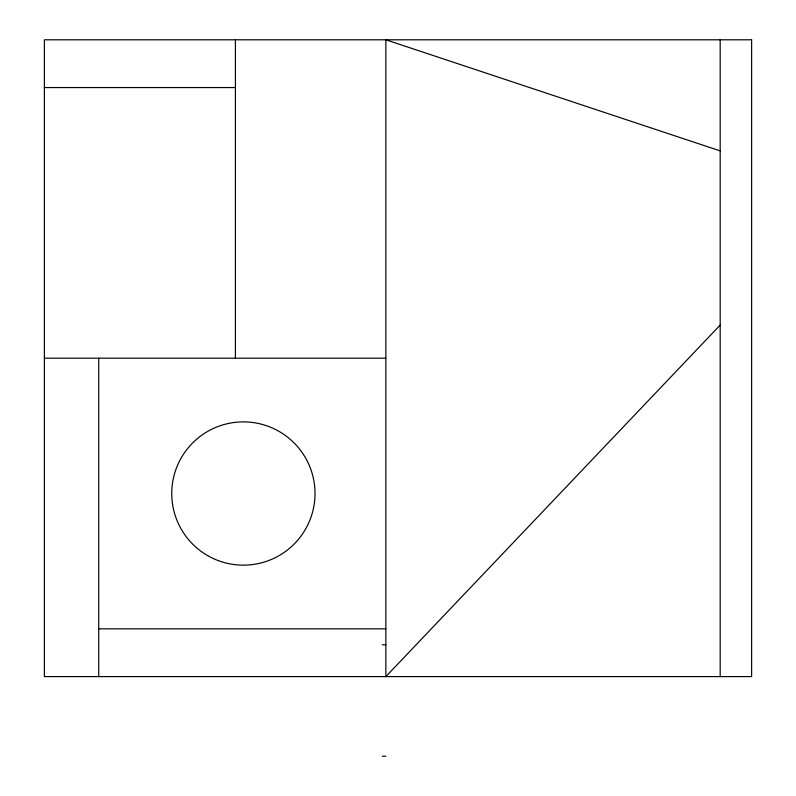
<?xml version="1.0" encoding="UTF-8"?>
<svg xmlns="http://www.w3.org/2000/svg" width="796" height="796" viewBox="0 0 796 796"><rect width="100%" height="100%" fill="white"/><g stroke="black" fill="none" stroke-linecap="round" stroke-linejoin="round"><path stroke-width="1.19" d="M720.181 325.076L385.861 676.6L385.861 39.8L720.181 150.892M44.377 87.56L235.417 87.56M44.377 358.2L385.861 358.2M98.724 628.84L385.861 628.84M382.279 644.76L385.861 644.76M382.279 756.2L385.861 756.2M720.181 39.8L720.181 676.6M235.417 39.8L235.417 358.2M98.724 358.2L98.724 676.6M751.623 39.8L44.377 39.8L44.377 676.6L751.623 676.6L751.623 39.8M207.557 555.558A71.64 71.64 0 0 0 315.017 493.52A71.64 71.64 0 0 0 207.557 431.482A71.64 71.64 0 0 0 207.557 555.558"/></g></svg>
